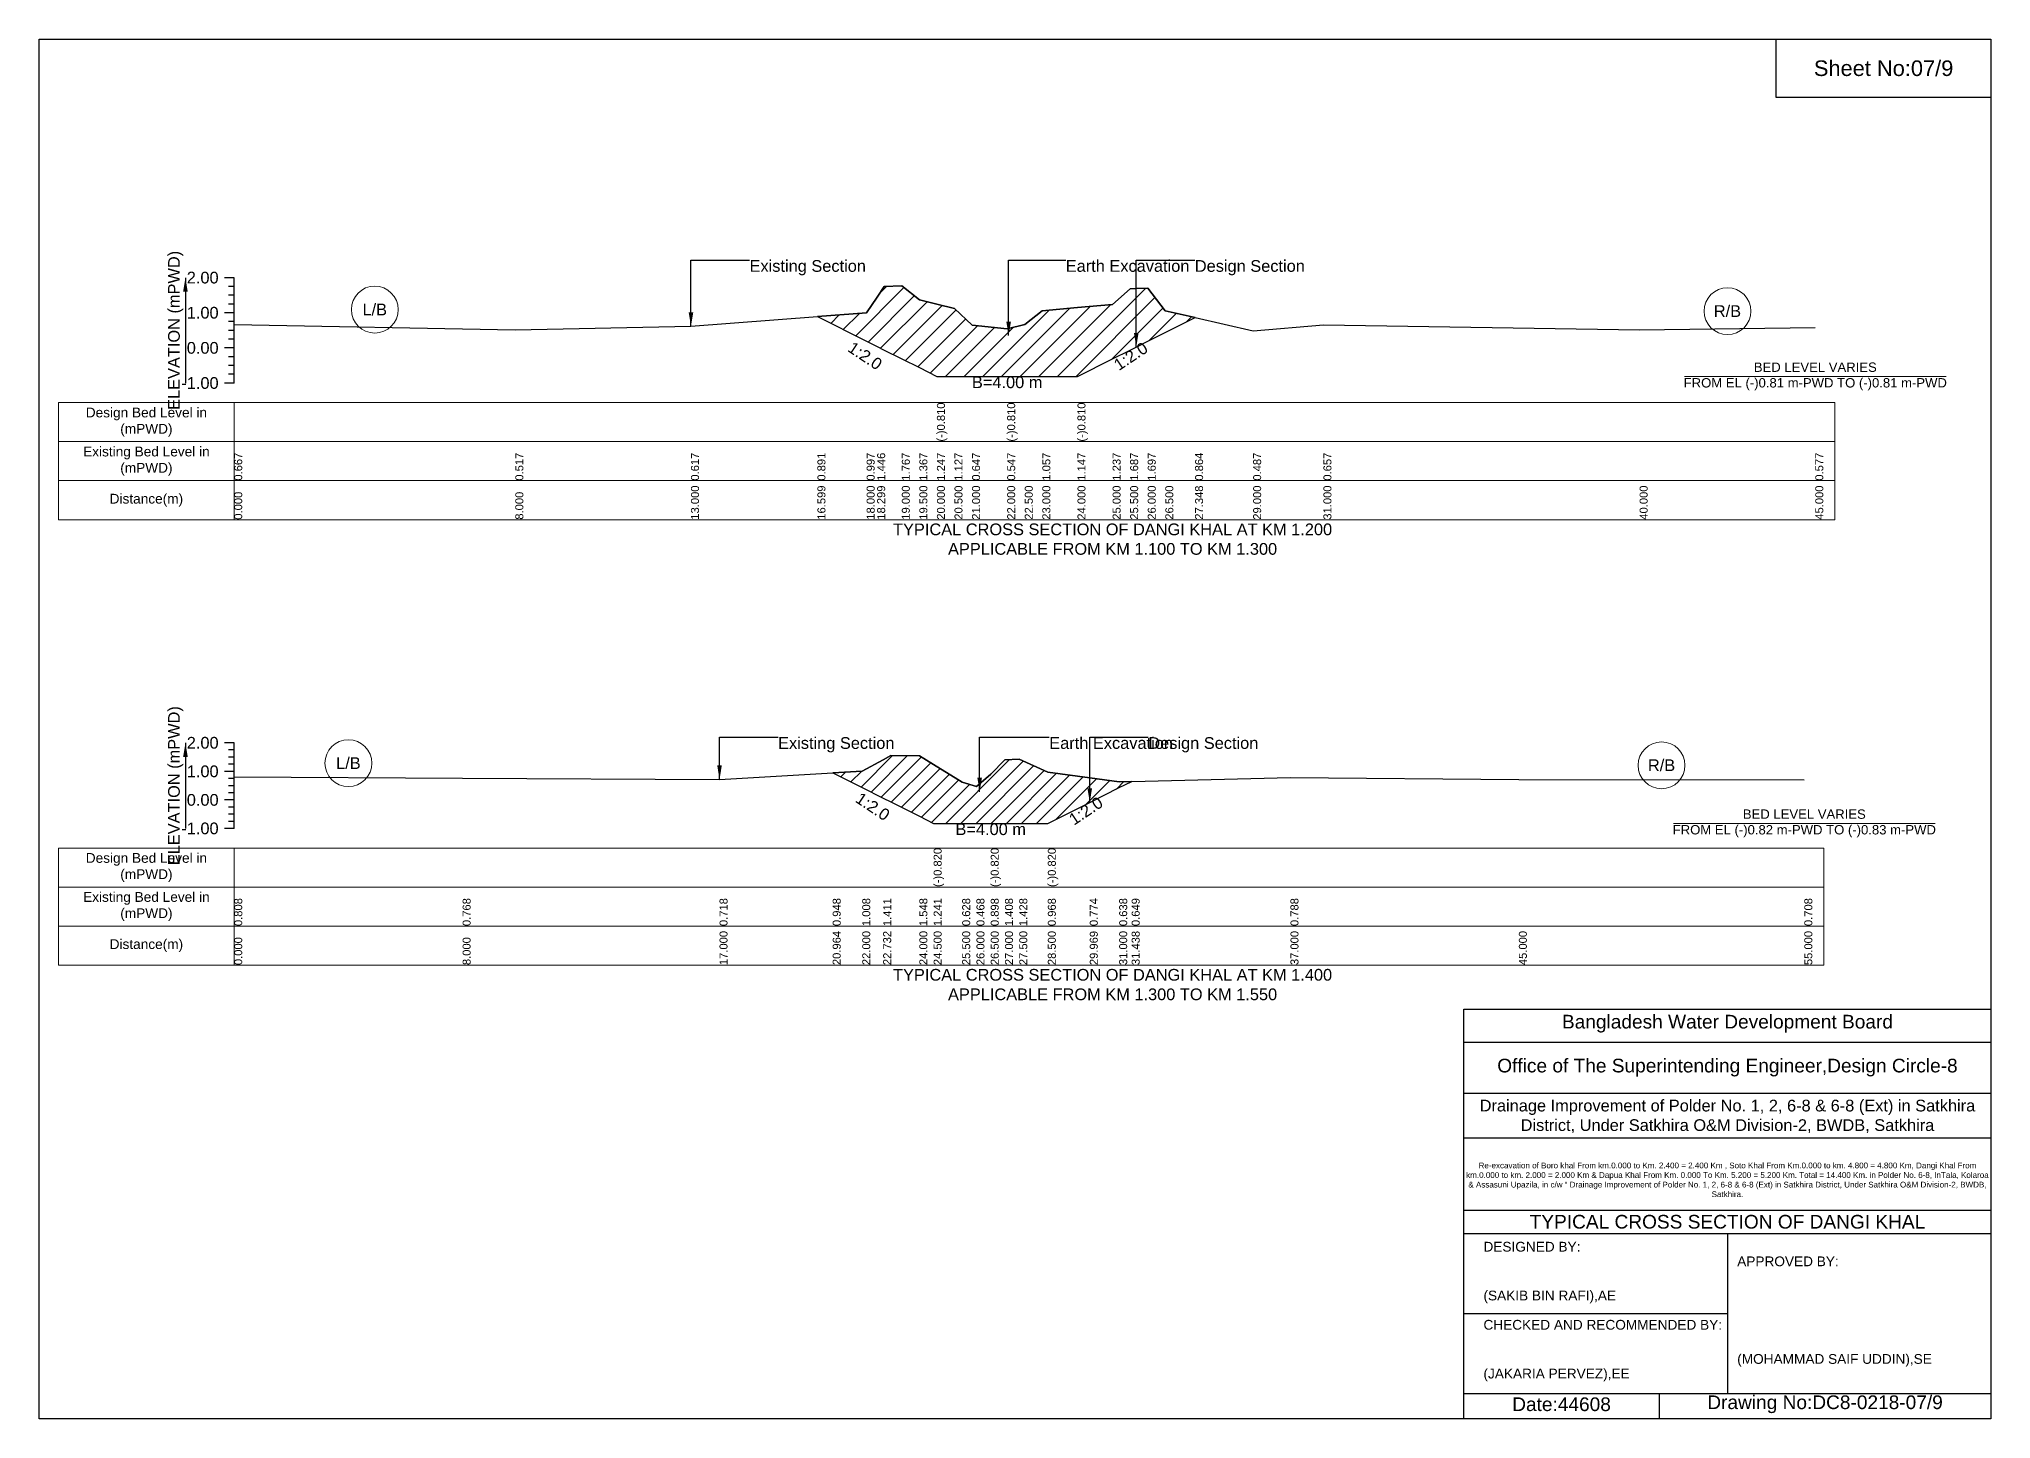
# Model space of a CAD drawing. Header units: inches. Extents: x 91000 to 218000, y -5656 to 30000.
# Drawn here: x 160000 to 168000, y 14344 to 20000 of the extents above; entities that cross this region are included whole.
import ezdxf

# ---------------------------------------------------------------- set-up
doc = ezdxf.new("R2010")
doc.units = ezdxf.units.IN
doc.header["$LTSCALE"] = 7
doc.header["$MEASUREMENT"] = 0
for name, color, linetype, lineweight in [('Cross section Data Border', 7, 'Continuous', 9), ('Cross Section Labels', 7, 'Continuous', 9), ('Existing_Bed_Level for Xsection', 7, 'Continuous', 25)]:
    doc.layers.add(name, color=color, linetype=linetype, lineweight=lineweight)
doc.styles.get("Standard").update_dxf_attribs({"font": 'arial.ttf'})
doc.dimstyles.get("Standard").update_dxf_attribs({"dimtxt": 0.18, "dimasz": 0.18, "dimexe": 0.18, "dimexo": 0.0625, "dimgap": 0.09, "dimtad": 0, "dimtih": 1, "dimtoh": 1, "dimdec": 4, "dimzin": 0, "dimdsep": 46, "dimtxsty": 'Standard', "dimcen": 0.09, "dimadec": 0, "dimazin": 0, "dimtfac": 1, "dimtdec": 4, "dimtofl": 0, "dimtmove": 0, "dimatfit": 3, "dimfxl": 1, "dimtolj": 1, "dimtzin": 0, "dimarcsym": 0})

msp = doc.modelspace()

# ---------------------------------------------------------------- hatches: boundary and pattern name
at = {"layer": 'Existing_Bed_Level for Xsection'}
h = msp.add_hatch(dxfattribs=at)
h.set_pattern_fill('ANSI31', color=256, scale=432, style=0)
h.paths.add_polyline_path([(163190.2, 18862.1), (163392, 18761.2), (163435.1, 18739.7), (163464, 18725.2), (163536, 18689.2), (163608, 18653.2), (163680, 18617.2), (163752, 18617.2), (163824, 18617.2), (163968, 18617.2), (164040, 18617.2), (164112, 18617.2), (164256, 18617.2), (164400, 18689.2), (164472, 18725.2), (164497, 18737.7), (164544, 18761.2), (164616, 18797.2), (164738, 18858.3), (164616, 18886.1), (164544, 18978.2), (164497, 18977.3), (164472, 18976.8), (164400, 18912), (164256, 18899), (164112, 18886.1), (164040, 18829.9), (163968, 18812.6), (163824, 18827), (163752, 18896.2), (163680, 18913.4), (163608, 18930.7), (163536, 18988.3), (163464, 18985.4), (163435.1, 18942.1), (163392, 18877.4)])
h = msp.add_hatch(dxfattribs=at)
h.set_pattern_fill('ANSI31', color=256, scale=351, style=0)
h.paths.add_polyline_path([(163252.8, 16992.2), (163374, 16931.6), (163459.7, 16888.7), (163491, 16873.1), (163608, 16814.6), (163666.5, 16785.3), (163783.5, 16785.3), (163842, 16785.3), (163900.5, 16785.3), (163959, 16785.3), (164017.5, 16785.3), (164134.5, 16785.3), (164306.4, 16871.2), (164427, 16931.6), (164478.2, 16957.2), (164427, 16955.9), (164306.4, 16971.8), (164134.5, 16994.5), (164017.5, 17048.3), (163959, 17046), (163900.5, 16986.3), (163842, 16936), (163783.5, 16954.7), (163666.5, 17026.5), (163608, 17062.4), (163491, 17063.5), (163459.7, 17046.3), (163374, 16999.2)])

# ---------------------------------------------------------------- linework, layer by layer
for points in [[(160000, 20000), (168000, 20000), (168000, 14344), (160000, 14344)], [(167120, 20000), (168000, 20000), (168000, 19760), (167120, 19760)]]:
    msp.add_lwpolyline(points, close=True)
for points in [[(165840, 14344), (165840, 16024), (168000, 16024)], [(165840, 15888), (168000, 15888)], [(165840, 15680), (168000, 15680)], [(165840, 15496), (168000, 15496)], [(165840, 15200), (168000, 15200)], [(165840, 15104), (168000, 15104)], [(166920, 15104), (166920, 14448)], [(165840, 14776), (166920, 14776)], [(165840, 14448), (168000, 14448)], [(166640, 14448), (166640, 14344)]]:
    msp.add_lwpolyline(points)
at = {"layer": 'Cross section Data Border'}
for points in [[(160080, 18509.9), (167360, 18509.9), (167360, 18029.9), (160080, 18029.9)], [(160080, 16684.2), (167315, 16684.2), (167315, 16204.2), (160080, 16204.2)]]:
    msp.add_lwpolyline(points, close=True, dxfattribs=at)
for points in [[(160800, 18509.9), (160800, 18029.9)], [(160080, 18349.9), (167360, 18349.9)], [(160080, 18189.9), (167360, 18189.9)], [(160800, 16684.2), (160800, 16204.2)], [(160080, 16524.2), (167315, 16524.2)], [(160080, 16364.2), (167315, 16364.2)]]:
    msp.add_lwpolyline(points, dxfattribs=at)
at = {"layer": 'Cross Section Labels'}
for points in [[(166744.2, 18617.2), (167815.8, 18617.2)], [(166699.2, 16785.3), (167770.8, 16785.3)]]:
    msp.add_lwpolyline(points, dxfattribs=at)
for centre in [(161376, 18891.1), (166920, 18884.6), (161268, 17031.9), (166650, 17023.2)]:
    msp.add_circle(centre, 96, dxfattribs=at)
at = {"layer": 'Existing_Bed_Level for Xsection'}
for points in [[(160800, 19021.9), (160760, 19021.9)], [(160800, 18985.9), (160776, 18985.9)], [(160800, 18589.9), (160800, 18733.9), (160800, 18877.9), (160800, 19021.9)], [(160800, 18829.9), (161952, 18808.3), (162672, 18822.7), (163190.2, 18862.1), (163392, 18877.4), (163435.1, 18942.1), (163464, 18985.4), (163536, 18988.3), (163608, 18930.7), (163680, 18913.4), (163680, 18913.4), (163752, 18896.2), (163824, 18827), (163968, 18812.6), (163968, 18812.6), (164040, 18829.9), (164112, 18886.1), (164256, 18899), (164256, 18899), (164400, 18912), (164472, 18976.8), (164497, 18977.3), (164544, 18978.2), (164616, 18886.1), (164738, 18858.3), (164976, 18804), (165264, 18828.5), (166560, 18808.3), (167280, 18817)], [(160800, 18949.9), (160776, 18949.9)], [(160800, 18913.9), (160776, 18913.9)], [(160800, 18877.9), (160760, 18877.9)], [(160800, 18841.9), (160776, 18841.9)], [(160800, 18805.9), (160776, 18805.9)], [(160800, 18733.9), (160760, 18733.9)], [(160800, 18769.9), (160776, 18769.9)], [(160800, 18697.9), (160776, 18697.9)], [(160800, 18661.9), (160776, 18661.9)], [(160800, 18589.9), (160760, 18589.9)], [(160800, 18625.9), (160776, 18625.9)], [(160800, 17115.2), (160760, 17115.2)], [(160800, 17086), (160776, 17086)], [(160800, 17056.7), (160776, 17056.7)], [(160800, 16764.2), (160800, 16881.2), (160800, 16998.2), (160800, 17115.2)], [(160800, 16975.8), (161736, 16971.1), (162789, 16965.2), (163252.8, 16992.2), (163374, 16999.2), (163459.7, 17046.3), (163491, 17063.5), (163608, 17062.4), (163666.5, 17026.5), (163666.5, 17026.5), (163783.5, 16954.7), (163842, 16936), (163900.5, 16986.3), (163900.5, 16986.3), (163959, 17046), (164017.5, 17048.3), (164134.5, 16994.5), (164134.5, 16994.5), (164306.4, 16971.8), (164427, 16955.9), (164478.2, 16957.2), (165129, 16973.4), (166065, 16965.2), (167235, 16964.1)], [(160800, 16998.2), (160760, 16998.2)], [(160800, 17027.5), (160776, 17027.5)], [(160800, 16969), (160776, 16969)], [(160800, 16881.2), (160760, 16881.2)], [(160800, 16939.7), (160776, 16939.7)], [(160800, 16910.5), (160776, 16910.5)], [(160800, 16852), (160776, 16852)], [(160800, 16822.7), (160776, 16822.7)], [(160800, 16764.2), (160760, 16764.2)], [(160800, 16793.5), (160776, 16793.5)]]:
    msp.add_lwpolyline(points, dxfattribs=at)
for points in [[(163190.2, 18862.1), (163190.2, 18862.1), (163392, 18761.2), (163435.1, 18739.7), (163464, 18725.2), (163536, 18689.2), (163608, 18653.2), (163680, 18617.2), (163680, 18617.2), (163752, 18617.2), (163824, 18617.2), (163968, 18617.2), (163968, 18617.2), (164040, 18617.2), (164112, 18617.2), (164256, 18617.2), (164256, 18617.2), (164400, 18689.2), (164472, 18725.2), (164497, 18737.7), (164544, 18761.2), (164616, 18797.2), (164738, 18858.3), (164738, 18858.3), (164738, 18858.3), (164616, 18886.1), (164544, 18978.2), (164497, 18977.3), (164472, 18976.8), (164400, 18912), (164256, 18899), (164256, 18899), (164112, 18886.1), (164040, 18829.9), (163968, 18812.6), (163968, 18812.6), (163824, 18827), (163752, 18896.2), (163680, 18913.4), (163680, 18913.4), (163608, 18930.7), (163536, 18988.3), (163464, 18985.4), (163435.1, 18942.1), (163392, 18877.4), (163190.2, 18862.1)], [(163252.8, 16992.2), (163374, 16931.6), (163459.7, 16888.7), (163491, 16873.1), (163608, 16814.6), (163666.5, 16785.3), (163666.5, 16785.3), (163783.5, 16785.3), (163842, 16785.3), (163900.5, 16785.3), (163900.5, 16785.3), (163959, 16785.3), (164017.5, 16785.3), (164134.5, 16785.3), (164134.5, 16785.3), (164306.4, 16871.2), (164427, 16931.6), (164478.2, 16957.2), (164427, 16955.9), (164306.4, 16971.8), (164134.5, 16994.5), (164134.5, 16994.5), (164017.5, 17048.3), (163959, 17046), (163900.5, 16986.3), (163900.5, 16986.3), (163842, 16936), (163783.5, 16954.7), (163666.5, 17026.5), (163666.5, 17026.5), (163608, 17062.4), (163491, 17063.5), (163459.7, 17046.3), (163374, 16999.2)]]:
    msp.add_lwpolyline(points, close=True, dxfattribs=at)

# ---------------------------------------------------------------- texts
at = {"attachment_point": 5}
for s, insert, char_height in [('Sheet No:07/9', (167560, 19880), 64), ('Bangladesh Water Development Board', (166920, 15964), 56), ('Office of The Superintending Engineer,Design Circle-8', (166920, 15784), 56)]:
    msp.add_mtext(s, dxfattribs=dict(at, insert=insert, char_height=char_height))
for s, insert, char_height, width, attachment_point in [('Drainage Improvement of Polder No. 1, 2, 6-8 & 6-8 (Ext) in Satkhira District, Under Satkhira O&M Division-2, BWDB, Satkhira', (166920, 15584), 48, 2240, 5), ('Re-excavation of Boro khal From km.0.000 to Km. 2.400 = 2.400 Km , Soto Khal From Km.0.000 to km. 4.800 = 4.800 Km, Dangi Khal From km.0.000 to km. 2.000 = 2.000 Km & Dapua Khal From Km. 0.000 To Km. 5.200 = 5.200 Km. Total = 14.400 Km. in Polder No. 6-8, InTala, Kolaroa & Assasuni Upazila, in c/w “ Drainage Improvement of Polder No. 1, 2, 6-8 & 6-8 (Ext) in Satkhira District, Under Satkhira O&M Division-2, BWDB, Satkhira.', (166920, 15324), 23.565, 2160, 5), ('TYPICAL CROSS SECTION OF DANGI KHAL', (166920, 15152), 56, 2240, 5), ('DESIGNED BY:^J^J^J(SAKIB BIN RAFI),AE', (165920, 14944), 40, 1120, 4), ('APPROVED BY:^J^J^J^J^J^J(MOHAMMAD SAIF UDDIN),SE', (166960, 14784), 40, 1120, 4), ('CHECKED AND RECOMMENDED BY:^J^J^J(JAKARIA PERVEZ),EE', (165920, 14624), 40, 1120, 4), ('Date:44608', (166240, 14404), 56, 1120, 5), ('Drawing No:DC8-0218-07/9', (167320, 14404), 56, 1760, 5)]:
    msp.add_mtext(s, dxfattribs=dict(insert=insert, char_height=char_height, width=width, attachment_point=attachment_point))
at = {"layer": 'Cross section Data Border', "char_height": 40, "width": 640, "attachment_point": 5}
for s, insert in [('Design Bed Level in (mPWD)', (160440, 18429.9)), ('Existing Bed Level in (mPWD)', (160440, 18269.9)), ('Distance(m)', (160440, 18109.9)), ('Design Bed Level in (mPWD)', (160440, 16604.2)), ('Existing Bed Level in (mPWD)', (160440, 16444.2)), ('Distance(m)', (160440, 16284.2))]:
    msp.add_mtext(s, dxfattribs=dict(at, insert=insert))
at = {"layer": 'Cross Section Labels'}
for s, insert, char_height, attachment_point in [('Existing Section', (162912, 19093.9), 48, 1), ('Earth Excavation', (164208, 19093.9), 48, 1), ('Design Section', (164737, 19093.9), 48, 1), ('L/B', (161376, 18891.1), 48, 5), ('R/B', (166920, 18884.6), 48, 5), ('BED LEVEL VARIES ^JFROM EL (-)0.81 m-PWD TO (-)0.81 m-PWD', (167280, 18617.2), 38.4, 5), ('B=4.00 m', (163968, 18617.2), 48, 2), ('TYPICAL CROSS SECTION OF DANGI KHAL AT KM 1.200^JAPPLICABLE FROM KM 1.100 TO KM 1.300', (164400, 17949.9), 48, 5), ('Existing Section', (163029, 17138.6), 48, 1), ('Earth Excavation', (164140.5, 17138.6), 48, 1), ('Design Section', (164546.4, 17138.6), 48, 1), ('L/B', (161268, 17031.9), 48, 5), ('R/B', (166650, 17023.2), 48, 5), ('BED LEVEL VARIES ^JFROM EL (-)0.82 m-PWD TO (-)0.83 m-PWD', (167235, 16785.3), 38.4, 5), ('B=4.00 m', (163900.5, 16785.3), 48, 2), ('TYPICAL CROSS SECTION OF DANGI KHAL AT KM 1.400^JAPPLICABLE FROM KM 1.300 TO KM 1.550', (164400, 16124.2), 48, 5)]:
    msp.add_mtext(s, dxfattribs=dict(at, insert=insert, char_height=char_height, attachment_point=attachment_point))
at = {"layer": 'Cross Section Labels', "char_height": 48, "attachment_point": 2}
for insert, rotation in [((163399.1, 18721.7), 326.30993), ((164461, 18719.7), 33.69007), ((163430.4, 16874.1), 326.30993), ((164277.1, 16856.6), 33.69007)]:
    msp.add_mtext('1:2.0', dxfattribs=dict(at, insert=insert, rotation=rotation))
at = {"layer": 'Existing_Bed_Level for Xsection', "rotation": 90}
for s, insert, char_height, attachment_point in [('ELEVATION (mPWD)', (160560, 18805.9), 48, 5), ('(-)0.810', (163680, 18349.9), 32.8, 1), ('(-)0.810', (163968, 18349.9), 32.8, 1), ('(-)0.810', (164256, 18349.9), 32.8, 1), ('0.667', (160800, 18189.9), 32.8, 1), ('0.517', (161952, 18189.9), 32.8, 1), ('0.617', (162672, 18189.9), 32.8, 1), ('0.891', (163190.2, 18189.9), 32.8, 1), ('0.997', (163392, 18189.9), 32.8, 1), ('1.446', (163435.1, 18189.9), 32.8, 1), ('1.767', (163536, 18189.9), 32.8, 1), ('1.367', (163608, 18189.9), 32.8, 1), ('1.247', (163680, 18189.9), 32.8, 1), ('1.127', (163752, 18189.9), 32.8, 1), ('0.647', (163824, 18189.9), 32.8, 1), ('0.547', (163968, 18189.9), 32.8, 1), ('1.057', (164112, 18189.9), 32.8, 1), ('1.147', (164256, 18189.9), 32.8, 1), ('1.237', (164400, 18189.9), 32.8, 1), ('1.687', (164472, 18189.9), 32.8, 1), ('1.697', (164544, 18189.9), 32.8, 1), ('0.864', (164738, 18189.9), 32.8, 1), ('0.487', (164976, 18189.9), 32.8, 1), ('0.657', (165264, 18189.9), 32.8, 1), ('0.577', (167280, 18189.9), 32.8, 1), ('13.000', (162672, 18029.9), 32.8, 1), ('16.599', (163190.2, 18029.9), 32.8, 1), ('18.000', (163392, 18029.9), 32.8, 1), ('18.299', (163435.1, 18029.9), 32.8, 1), ('19.000', (163536, 18029.9), 32.8, 1), ('19.500', (163608, 18029.9), 32.8, 1), ('20.000', (163680, 18029.9), 32.8, 1), ('20.500', (163752, 18029.9), 32.8, 1), ('21.000', (163824, 18029.9), 32.8, 1), ('22.000', (163968, 18029.9), 32.8, 1), ('22.500', (164040, 18029.9), 32.8, 1), ('23.000', (164112, 18029.9), 32.8, 1), ('24.000', (164256, 18029.9), 32.8, 1), ('25.000', (164400, 18029.9), 32.8, 1), ('25.500', (164472, 18029.9), 32.8, 1), ('26.000', (164544, 18029.9), 32.8, 1), ('26.500', (164616, 18029.9), 32.8, 1), ('27.348', (164738, 18029.9), 32.8, 1), ('29.000', (164976, 18029.9), 32.8, 1), ('31.000', (165264, 18029.9), 32.8, 1), ('40.000', (166560, 18029.9), 32.8, 1), ('45.000', (167280, 18029.9), 32.8, 1), ('0.000', (160800, 18029.9), 32.8, 1), ('8.000', (161952, 18029.9), 32.8, 1), ('ELEVATION (mPWD)', (160560, 16939.7), 48, 5), ('(-)0.820', (163666.5, 16524.2), 32.8, 1), ('(-)0.820', (163900.5, 16524.2), 32.8, 1), ('(-)0.820', (164134.5, 16524.2), 32.8, 1), ('0.808', (160800, 16364.2), 32.8, 1), ('0.768', (161736, 16364.2), 32.8, 1), ('0.718', (162789, 16364.2), 32.8, 1), ('0.948', (163252.8, 16364.2), 32.8, 1), ('1.008', (163374, 16364.2), 32.8, 1), ('1.411', (163459.7, 16364.2), 32.8, 1), ('1.548', (163608, 16364.2), 32.8, 1), ('1.241', (163666.5, 16364.2), 32.8, 1), ('0.628', (163783.5, 16364.2), 32.8, 1), ('0.468', (163842, 16364.2), 32.8, 1), ('0.898', (163900.5, 16364.2), 32.8, 1), ('1.408', (163959, 16364.2), 32.8, 1), ('1.428', (164017.5, 16364.2), 32.8, 1), ('0.968', (164134.5, 16364.2), 32.8, 1), ('0.774', (164306.4, 16364.2), 32.8, 1), ('0.638', (164427, 16364.2), 32.8, 1), ('0.649', (164478.2, 16364.2), 32.8, 1), ('0.788', (165129, 16364.2), 32.8, 1), ('0.708', (167235, 16364.2), 32.8, 1), ('17.000', (162789, 16204.2), 32.8, 1), ('20.964', (163252.8, 16204.2), 32.8, 1), ('22.000', (163374, 16204.2), 32.8, 1), ('22.732', (163459.7, 16204.2), 32.8, 1), ('24.000', (163608, 16204.2), 32.8, 1), ('24.500', (163666.5, 16204.2), 32.8, 1), ('25.500', (163783.5, 16204.2), 32.8, 1), ('26.000', (163842, 16204.2), 32.8, 1), ('26.500', (163900.5, 16204.2), 32.8, 1), ('27.000', (163959, 16204.2), 32.8, 1), ('27.500', (164017.5, 16204.2), 32.8, 1), ('28.500', (164134.5, 16204.2), 32.8, 1), ('29.969', (164306.4, 16204.2), 32.8, 1), ('31.000', (164427, 16204.2), 32.8, 1), ('31.438', (164478.2, 16204.2), 32.8, 1), ('37.000', (165129, 16204.2), 32.8, 1), ('45.000', (166065, 16204.2), 32.8, 1), ('55.000', (167235, 16204.2), 32.8, 1), ('0.000', (160800, 16204.2), 32.8, 1), ('8.000', (161736, 16204.2), 32.8, 1)]:
    msp.add_mtext(s, dxfattribs=dict(at, insert=insert, char_height=char_height, attachment_point=attachment_point))
at = {"layer": 'Existing_Bed_Level for Xsection', "char_height": 48, "attachment_point": 6}
for s, insert in [('2.00', (160736, 19021.9)), ('1.00', (160736, 18877.9)), ('0.00', (160736, 18733.9)), ('-1.00', (160736, 18589.9)), ('2.00', (160736, 17115.2)), ('1.00', (160736, 16998.2)), ('0.00', (160736, 16881.2)), ('-1.00', (160736, 16764.2))]:
    msp.add_mtext(s, dxfattribs=dict(at, insert=insert))

# ---------------------------------------------------------------- leaders
at = {"layer": 'Cross Section Labels', "annotation_type": 0, "has_hookline": 1, "hookline_direction": 0}
for points, text_width in [([(162672, 18822.7), (162672, 19093.9), (162911.9, 19093.9)], 467.2), ([(163973.9, 18784.2), (163973.9, 19093.9), (164207.9, 19093.9)], 497), ([(164497, 18737.7), (164497, 19093.9), (164736.9, 19093.9)], 441.2), ([(162789, 16965.2), (162789, 17138.6), (163028.9, 17138.6)], 467.2), ([(163855.1, 16914.8), (163855.1, 17138.6), (164140.4, 17138.6)], 497), ([(164306.4, 16871.2), (164306.4, 17138.6), (164546.3, 17138.6)], 441.2)]:
    msp.add_leader(points, dimstyle='Standard', override={"dimasz": 57.6}, dxfattribs=dict(at, text_width=text_width))
at = {"layer": 'Existing_Bed_Level for Xsection'}
for points in [[(160600, 19021.9), (160600, 18589.9)], [(160600, 17115.2), (160600, 16764.2)]]:
    msp.add_leader(points, dimstyle='Standard', override={"dimasz": 57.6}, dxfattribs=at)

doc.saveas('drawing.dxf')
